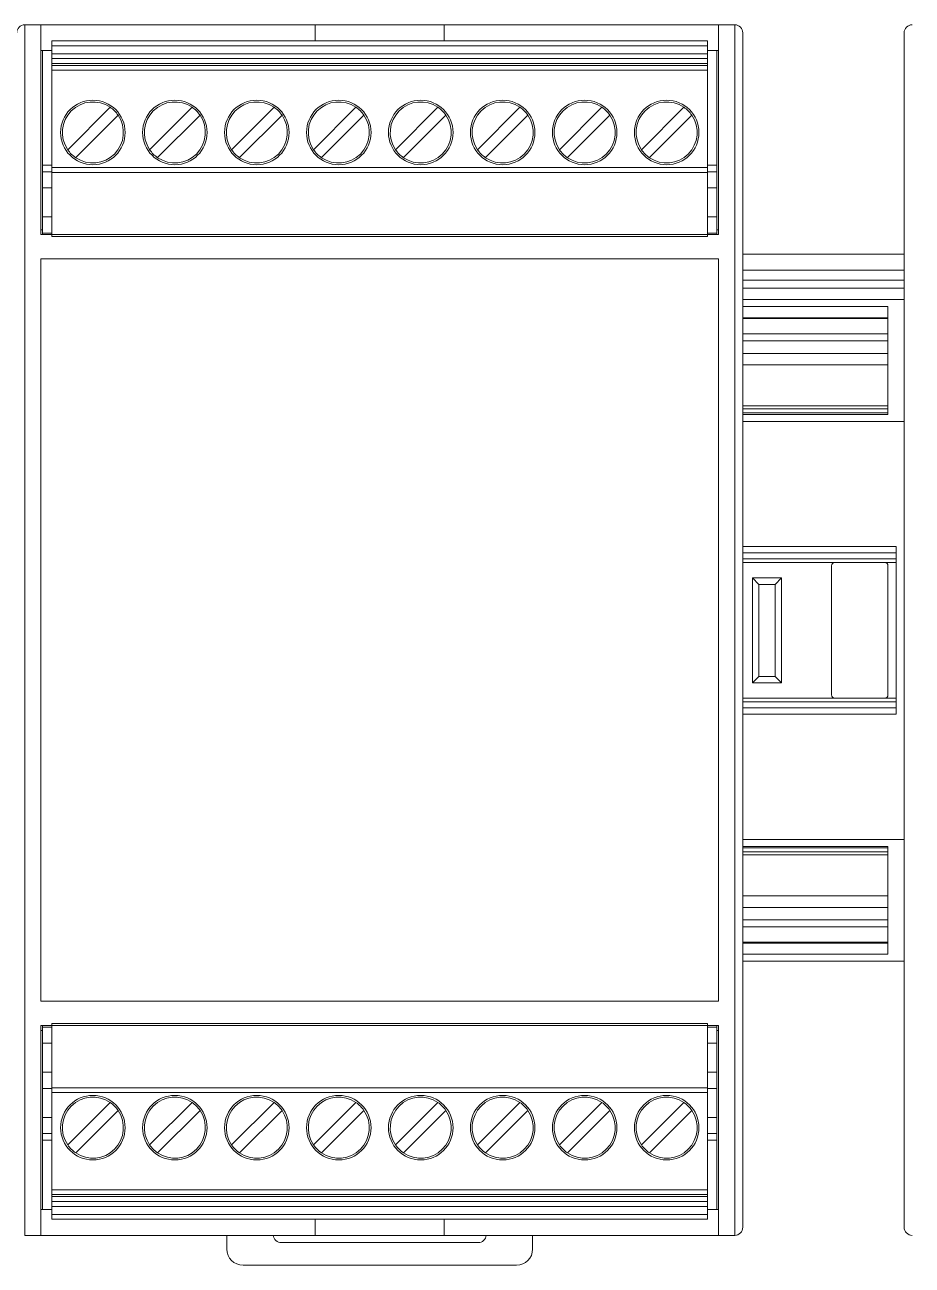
# Model space of a CAD drawing. Extents: x -2993 to 3661, y -4147 to -1441.
# Drawn here: x -2020.4 to -1965.4, y -2918.5 to -2841.7 of the extents above; entities that cross this region are included whole.
import ezdxf

# ---------------------------------------------------------------- set-up
doc = ezdxf.new("R2010")
doc.units = 0
doc.header["$LTSCALE"] = 0.1
doc.header["$MEASUREMENT"] = 0
doc.layers.get('0').update_dxf_attribs({"linetype": 'CONTINUOUS'})

msp = doc.modelspace()

# ---------------------------------------------------------------- linework, layer by layer
at = {"color": 7, "linetype": 'Continuous', "lineweight": 13}
for p, q in [((-2020.371, -2841.674), (-2020.371, -2916.674)), ((-2020.371, -2841.674), (-2019.371, -2841.674)), ((-2019.371, -2841.674), (-2002.371, -2841.674)), ((-2019.371, -2854.674), (-2019.371, -2841.674)), ((-2002.371, -2841.674), (-2002.371, -2842.674)), ((-2002.371, -2841.674), (-1994.371, -2841.674)), ((-1994.371, -2841.674), (-1994.371, -2842.674)), ((-1994.371, -2841.674), (-1977.371, -2841.674)), ((-1977.371, -2841.674), (-1977.371, -2854.674)), ((-1977.371, -2841.674), (-1976.371, -2841.674)), ((-1976.371, -2916.674), (-1976.371, -2841.674)), ((-2018.691, -2842.674), (-1978.051, -2842.674)), ((-1975.871, -2842.174), (-1975.871, -2916.174)), ((-1965.871, -2842.174), (-1965.871, -2916.174)), ((-1965.871, -2842.174), (-1965.871, -2916.174)), ((-1965.871, -2842.174), (-1965.871, -2916.174)), ((-1965.871, -2842.174), (-1965.871, -2868.674)), ((-1965.871, -2842.174), (-1965.871, -2868.674)), ((-2019.371, -2843.274), (-2018.691, -2843.274)), ((-2019.271, -2843.274), (-2019.271, -2854.374)), ((-1978.051, -2842.974), (-2018.691, -2842.974)), ((-2018.691, -2843.469), (-2018.691, -2842.974)), ((-1978.051, -2843.469), (-1978.051, -2842.974)), ((-1978.051, -2843.274), (-1977.371, -2843.274)), ((-1977.471, -2854.374), (-1977.471, -2843.274)), ((-2018.691, -2843.469), (-1978.051, -2843.469)), ((-2018.691, -2843.769), (-1978.051, -2843.769)), ((-2018.691, -2843.769), (-2018.691, -2844.077)), ((-1978.051, -2844.077), (-2018.691, -2844.077)), ((-1978.051, -2844.194), (-2018.691, -2844.194)), ((-1978.051, -2844.077), (-1978.051, -2843.769)), ((-1978.051, -2844.494), (-2018.691, -2844.494)), ((-2018.691, -2844.494), (-2018.691, -2850.514)), ((-1978.051, -2844.494), (-1978.051, -2850.514)), ((-2017.713, -2849.41), (-2015.084, -2846.782)), ((-2014.589, -2847.277), (-2017.218, -2849.905)), ((-2012.633, -2849.41), (-2010.004, -2846.782)), ((-2009.509, -2847.277), (-2012.138, -2849.905)), ((-2007.553, -2849.41), (-2004.924, -2846.782)), ((-2004.429, -2847.277), (-2007.058, -2849.905)), ((-2002.473, -2849.41), (-1999.844, -2846.782)), ((-1999.349, -2847.277), (-2001.978, -2849.905)), ((-1997.393, -2849.41), (-1994.764, -2846.782)), ((-1994.269, -2847.277), (-1996.898, -2849.905)), ((-1992.313, -2849.41), (-1989.684, -2846.782)), ((-1989.189, -2847.277), (-1991.818, -2849.905)), ((-1987.233, -2849.41), (-1984.604, -2846.782)), ((-1984.109, -2847.277), (-1986.738, -2849.905)), ((-1982.153, -2849.41), (-1979.524, -2846.782)), ((-1979.029, -2847.277), (-1981.658, -2849.905)), ((-2019.271, -2850.374), (-2018.691, -2850.374)), ((-2019.271, -2850.774), (-2018.691, -2850.774)), ((-2018.691, -2850.514), (-1978.051, -2850.514)), ((-1978.051, -2850.814), (-2018.691, -2850.814)), ((-2018.691, -2850.814), (-2018.691, -2854.794)), ((-1978.051, -2850.374), (-1977.471, -2850.374)), ((-1978.051, -2850.814), (-1978.051, -2850.514)), ((-1977.471, -2850.774), (-1978.051, -2850.774)), ((-1978.051, -2850.814), (-1978.051, -2854.794)), ((-2019.271, -2851.774), (-2018.691, -2851.774)), ((-1977.471, -2851.774), (-1978.051, -2851.774)), ((-2019.271, -2853.574), (-2018.691, -2853.574)), ((-1977.471, -2853.574), (-1978.051, -2853.574)), ((-2019.371, -2854.374), (-2019.271, -2854.374)), ((-1977.371, -2854.674), (-2019.371, -2854.674)), ((-2019.271, -2854.374), (-2019.271, -2854.674)), ((-2019.271, -2854.574), (-2018.691, -2854.574)), ((-2018.691, -2854.674), (-2018.691, -2854.299)), ((-2018.691, -2854.794), (-1978.051, -2854.794)), ((-1978.051, -2854.674), (-1978.051, -2854.299)), ((-1977.471, -2854.574), (-1978.051, -2854.574)), ((-1977.471, -2854.374), (-1977.371, -2854.374)), ((-1977.471, -2854.674), (-1977.471, -2854.374)), ((-2019.371, -2902.174), (-2019.371, -2856.174)), ((-2019.371, -2856.174), (-1977.371, -2856.174)), ((-1977.371, -2856.174), (-1977.371, -2902.174)), ((-1975.871, -2855.892), (-1965.871, -2855.892)), ((-1975.871, -2855.892), (-1975.871, -2856.873)), ((-1965.871, -2856.855), (-1965.871, -2855.874)), ((-1965.871, -2856.873), (-1965.871, -2855.892)), ((-1965.871, -2856.873), (-1965.871, -2855.892)), ((-1975.871, -2856.542), (-1975.871, -2857.742)), ((-1965.871, -2856.873), (-1975.871, -2856.873)), ((-1975.871, -2856.873), (-1975.871, -2857.492)), ((-1975.871, -2859.074), (-1975.871, -2857.074)), ((-1965.871, -2857.474), (-1965.871, -2856.855)), ((-1965.871, -2857.492), (-1965.871, -2856.873)), ((-1965.871, -2857.492), (-1965.871, -2856.873)), ((-1975.871, -2857.492), (-1965.871, -2857.492)), ((-1975.871, -2857.992), (-1975.871, -2857.492)), ((-1975.871, -2857.742), (-1975.871, -2868.842)), ((-1965.871, -2857.992), (-1975.871, -2857.992)), ((-1975.871, -2857.992), (-1975.871, -2858.692)), ((-1965.871, -2857.974), (-1965.871, -2857.474)), ((-1965.871, -2857.992), (-1965.871, -2857.492)), ((-1965.871, -2857.992), (-1965.871, -2857.492)), ((-1965.871, -2858.674), (-1965.871, -2857.974)), ((-1965.871, -2858.692), (-1965.871, -2857.992)), ((-1965.871, -2858.692), (-1965.871, -2857.992)), ((-1975.871, -2858.692), (-1965.871, -2858.692)), ((-1975.871, -2858.692), (-1975.871, -2859.126)), ((-1965.871, -2866.225), (-1965.871, -2858.674)), ((-1965.871, -2866.244), (-1965.871, -2858.692)), ((-1965.871, -2866.244), (-1965.871, -2858.692)), ((-1975.871, -2880.574), (-1975.871, -2859.074)), ((-1975.871, -2859.126), (-1966.871, -2859.126)), ((-1975.871, -2859.822), (-1975.871, -2859.126)), ((-1966.871, -2859.126), (-1966.871, -2865.811)), ((-1975.871, -2859.822), (-1966.871, -2859.822)), ((-1975.871, -2859.867), (-1975.871, -2859.822)), ((-1966.871, -2859.867), (-1975.871, -2859.867)), ((-1975.871, -2860.821), (-1975.871, -2859.867)), ((-1966.871, -2860.821), (-1975.871, -2860.821)), ((-1975.871, -2861.257), (-1975.871, -2860.821)), ((-1966.871, -2861.257), (-1975.871, -2861.257)), ((-1975.871, -2861.257), (-1975.871, -2862.031)), ((-1975.871, -2862.031), (-1966.871, -2862.031)), ((-1975.871, -2862.742), (-1975.871, -2862.031)), ((-1975.871, -2862.742), (-1966.871, -2862.742)), ((-1975.871, -2865.281), (-1975.871, -2862.742)), ((-1966.871, -2865.281), (-1975.871, -2865.281)), ((-1975.871, -2865.281), (-1975.871, -2865.475)), ((-1975.871, -2865.475), (-1966.871, -2865.475)), ((-1975.871, -2865.717), (-1975.871, -2865.475)), ((-1966.871, -2865.717), (-1975.871, -2865.717)), ((-1975.871, -2865.811), (-1975.871, -2865.717)), ((-1966.871, -2865.811), (-1975.871, -2865.811)), ((-1975.871, -2865.811), (-1975.871, -2866.244)), ((-1975.871, -2866.244), (-1965.871, -2866.244)), ((-1975.871, -2866.244), (-1975.871, -2873.992)), ((-1965.871, -2892.122), (-1965.871, -2866.225)), ((-1965.871, -2892.141), (-1965.871, -2866.244)), ((-1965.871, -2892.141), (-1965.871, -2866.244)), ((-1975.871, -2868.842), (-1975.871, -2870.342)), ((-1975.871, -2870.342), (-1975.871, -2871.842)), ((-1975.871, -2871.842), (-1975.871, -2872.742)), ((-1975.871, -2872.742), (-1975.871, -2873.663)), ((-1975.871, -2873.663), (-1975.871, -2874.204)), ((-1975.871, -2873.992), (-1966.371, -2873.992)), ((-1975.871, -2874.392), (-1975.871, -2873.992)), ((-1966.371, -2873.992), (-1966.371, -2884.392)), ((-1966.371, -2873.992), (-1966.371, -2884.392)), ((-1975.871, -2874.204), (-1975.871, -2874.217)), ((-1975.871, -2874.217), (-1975.871, -2875.742)), ((-1975.871, -2874.392), (-1966.371, -2874.392)), ((-1975.871, -2874.756), (-1975.871, -2874.392)), ((-1966.371, -2874.756), (-1975.871, -2874.756)), ((-1975.871, -2874.992), (-1975.871, -2874.756)), ((-1975.871, -2874.992), (-1966.371, -2874.992)), ((-1975.871, -2883.392), (-1975.871, -2874.992)), ((-1970.371, -2875.192), (-1970.371, -2883.192)), ((-1966.871, -2883.192), (-1966.871, -2875.192)), ((-1975.871, -2875.742), (-1975.871, -2876.342)), ((-1975.871, -2876.342), (-1975.871, -2877.542)), ((-1975.271, -2875.942), (-1974.871, -2876.342)), ((-1975.271, -2875.942), (-1975.271, -2882.442)), ((-1973.471, -2875.942), (-1975.271, -2875.942)), ((-1974.871, -2876.342), (-1974.871, -2882.042)), ((-1974.871, -2876.342), (-1973.871, -2876.342)), ((-1973.871, -2876.342), (-1973.471, -2875.942)), ((-1973.871, -2882.042), (-1973.871, -2876.342)), ((-1973.471, -2882.442), (-1973.471, -2875.942)), ((-1975.871, -2877.692), (-1975.871, -2877.542)), ((-1975.871, -2877.692), (-1975.871, -2879.985)), ((-1975.871, -2880.222), (-1975.871, -2879.985)), ((-1975.871, -2880.222), (-1975.871, -2881.142)), ((-1975.871, -2881.142), (-1975.871, -2882.042)), ((-1975.871, -2882.042), (-1975.871, -2883.542)), ((-1974.871, -2882.042), (-1975.271, -2882.442)), ((-1975.271, -2882.442), (-1973.471, -2882.442)), ((-1973.871, -2882.042), (-1974.871, -2882.042)), ((-1973.471, -2882.442), (-1973.871, -2882.042)), ((-1966.371, -2883.392), (-1975.871, -2883.392)), ((-1975.871, -2883.629), (-1975.871, -2883.392)), ((-1975.871, -2883.629), (-1966.371, -2883.629)), ((-1975.871, -2883.992), (-1975.871, -2883.629)), ((-1966.371, -2883.992), (-1975.871, -2883.992)), ((-1975.871, -2884.392), (-1975.871, -2883.992)), ((-1966.371, -2884.392), (-1975.871, -2884.392)), ((-1975.871, -2884.392), (-1975.871, -2892.141)), ((-1975.871, -2892.141), (-1965.871, -2892.141)), ((-1975.871, -2892.141), (-1975.871, -2892.574)), ((-1975.871, -2892.574), (-1966.871, -2892.574)), ((-1975.871, -2892.668), (-1975.871, -2892.574)), ((-1966.871, -2892.574), (-1966.871, -2899.259)), ((-1965.871, -2899.674), (-1965.871, -2892.122)), ((-1965.871, -2899.692), (-1965.871, -2892.141)), ((-1965.871, -2899.692), (-1965.871, -2892.141)), ((-1975.871, -2892.668), (-1966.871, -2892.668)), ((-1975.871, -2892.91), (-1975.871, -2892.668)), ((-1966.871, -2892.91), (-1975.871, -2892.91)), ((-1975.871, -2892.91), (-1975.871, -2893.104)), ((-1975.871, -2893.104), (-1966.871, -2893.104)), ((-1975.871, -2895.643), (-1975.871, -2893.104)), ((-1966.871, -2895.643), (-1975.871, -2895.643)), ((-1975.871, -2896.658), (-1975.871, -2895.643)), ((-1975.871, -2896.354), (-1975.871, -2895.643)), ((-1966.871, -2896.354), (-1975.871, -2896.354)), ((-1975.871, -2896.354), (-1975.871, -2897.128)), ((-1975.871, -2897.128), (-1966.871, -2897.128)), ((-1975.871, -2897.564), (-1975.871, -2897.128)), ((-1975.871, -2897.564), (-1966.871, -2897.564)), ((-1975.871, -2898.518), (-1975.871, -2897.564)), ((-1975.871, -2898.518), (-1966.871, -2898.518)), ((-1975.871, -2898.563), (-1975.871, -2898.518)), ((-1966.871, -2898.563), (-1975.871, -2898.563)), ((-1975.871, -2899.259), (-1975.871, -2898.563)), ((-1966.871, -2899.259), (-1975.871, -2899.259)), ((-1975.871, -2899.259), (-1975.871, -2899.692)), ((-1975.871, -2899.692), (-1965.871, -2899.692)), ((-1977.371, -2902.174), (-2019.371, -2902.174)), ((-2019.371, -2903.674), (-1977.371, -2903.674)), ((-2019.371, -2916.674), (-2019.371, -2903.674)), ((-2019.271, -2903.974), (-2019.371, -2903.974)), ((-2019.271, -2903.674), (-2019.271, -2903.974)), ((-2019.271, -2903.774), (-2018.691, -2903.774)), ((-2019.271, -2903.974), (-2019.271, -2915.074)), ((-1978.051, -2903.554), (-2018.691, -2903.554)), ((-2018.691, -2907.534), (-2018.691, -2903.554)), ((-2018.691, -2903.674), (-2018.691, -2904.049)), ((-1978.051, -2907.534), (-1978.051, -2903.554)), ((-1978.051, -2903.674), (-1978.051, -2904.049)), ((-1977.471, -2903.774), (-1978.051, -2903.774)), ((-1977.471, -2903.974), (-1977.471, -2903.674)), ((-1977.371, -2903.974), (-1977.471, -2903.974)), ((-1977.471, -2915.074), (-1977.471, -2903.974)), ((-1977.371, -2916.674), (-1977.371, -2903.674)), ((-2019.271, -2904.774), (-2018.691, -2904.774)), ((-1977.471, -2904.774), (-1978.051, -2904.774)), ((-2019.271, -2906.574), (-2018.691, -2906.574)), ((-1977.471, -2906.574), (-1978.051, -2906.574)), ((-2019.271, -2907.574), (-2018.691, -2907.574)), ((-2018.691, -2907.534), (-1978.051, -2907.534)), ((-2018.691, -2907.534), (-2018.691, -2907.834)), ((-1978.051, -2907.834), (-2018.691, -2907.834)), ((-2018.691, -2913.854), (-2018.691, -2907.834)), ((-1977.471, -2907.574), (-1978.051, -2907.574)), ((-1978.051, -2913.854), (-1978.051, -2907.834)), ((-2017.713, -2911.07), (-2015.084, -2908.442)), ((-2012.633, -2911.07), (-2010.004, -2908.442)), ((-2007.553, -2911.07), (-2004.924, -2908.442)), ((-2002.473, -2911.07), (-1999.844, -2908.442)), ((-1997.393, -2911.07), (-1994.764, -2908.442)), ((-1992.313, -2911.07), (-1989.684, -2908.442)), ((-1987.233, -2911.07), (-1984.604, -2908.442)), ((-1982.153, -2911.07), (-1979.524, -2908.442)), ((-2019.271, -2909.374), (-2018.691, -2909.374)), ((-2014.589, -2908.937), (-2017.218, -2911.565)), ((-2009.509, -2908.937), (-2012.138, -2911.565)), ((-2004.429, -2908.937), (-2007.058, -2911.565)), ((-1999.349, -2908.937), (-2001.978, -2911.565)), ((-1994.269, -2908.937), (-1996.898, -2911.565)), ((-1989.189, -2908.937), (-1991.818, -2911.565)), ((-1984.109, -2908.937), (-1986.738, -2911.565)), ((-1979.029, -2908.937), (-1981.658, -2911.565)), ((-1977.471, -2909.374), (-1978.051, -2909.374)), ((-2019.271, -2910.374), (-2018.691, -2910.374)), ((-2018.691, -2910.774), (-2019.271, -2910.774)), ((-1977.471, -2910.374), (-1978.051, -2910.374)), ((-1977.471, -2910.774), (-1978.051, -2910.774)), ((-1965.871, -2911.028), (-1965.871, -2916.174)), ((-1965.871, -2911.028), (-1965.871, -2916.174)), ((-2018.691, -2913.854), (-1978.051, -2913.854)), ((-2018.691, -2914.154), (-1978.051, -2914.154)), ((-2018.691, -2914.27), (-1978.051, -2914.27)), ((-2018.691, -2914.27), (-2018.691, -2914.579)), ((-1978.051, -2914.579), (-2018.691, -2914.579)), ((-1978.051, -2914.879), (-2018.691, -2914.879)), ((-2018.691, -2914.879), (-2018.691, -2915.374)), ((-1978.051, -2914.579), (-1978.051, -2914.27)), ((-1978.051, -2914.879), (-1978.051, -2915.374)), ((-2018.691, -2915.074), (-2019.371, -2915.074)), ((-2018.691, -2915.374), (-1978.051, -2915.374)), ((-1978.051, -2915.674), (-2018.691, -2915.674)), ((-2002.371, -2916.674), (-2002.371, -2915.674)), ((-1994.371, -2915.674), (-1994.371, -2916.674)), ((-1977.371, -2915.074), (-1978.051, -2915.074)), ((-2019.371, -2916.674), (-2020.371, -2916.674)), ((-2019.371, -2916.674), (-2002.371, -2916.674)), ((-2007.846, -2916.674), (-2007.846, -2917.524)), ((-1992.271, -2917.124), (-2004.471, -2917.124)), ((-1994.371, -2916.674), (-2002.371, -2916.674)), ((-1994.371, -2916.674), (-1977.371, -2916.674)), ((-1988.896, -2916.674), (-1988.896, -2917.524)), ((-1977.371, -2916.674), (-1976.371, -2916.674)), ((-2006.846, -2918.524), (-1989.896, -2918.524))]:
    msp.add_line(p, q, dxfattribs=at)
for points in [[(-2018.691, -2842.974), (-2018.691, -2842.915), (-2018.691, -2842.859), (-2018.691, -2842.807), (-2018.691, -2842.761), (-2018.691, -2842.724), (-2018.691, -2842.696), (-2018.691, -2842.679), (-2018.691, -2842.674)], [(-1978.051, -2842.974), (-1978.051, -2842.915), (-1978.051, -2842.859), (-1978.051, -2842.807), (-1978.051, -2842.761), (-1978.051, -2842.724), (-1978.051, -2842.696), (-1978.051, -2842.679), (-1978.051, -2842.674)], [(-2018.691, -2843.769), (-2018.691, -2843.71), (-2018.691, -2843.654), (-2018.691, -2843.602), (-2018.691, -2843.556), (-2018.691, -2843.519), (-2018.691, -2843.491), (-2018.691, -2843.474), (-2018.691, -2843.469)], [(-2018.691, -2844.194), (-2018.691, -2844.174), (-2018.691, -2844.126), (-2018.691, -2844.077)], [(-2018.691, -2844.494), (-2018.691, -2844.435), (-2018.691, -2844.379), (-2018.691, -2844.327), (-2018.691, -2844.281), (-2018.691, -2844.244), (-2018.691, -2844.216), (-2018.691, -2844.199), (-2018.691, -2844.194)], [(-1978.051, -2843.769), (-1978.051, -2843.71), (-1978.051, -2843.654), (-1978.051, -2843.602), (-1978.051, -2843.556), (-1978.051, -2843.519), (-1978.051, -2843.491), (-1978.051, -2843.474), (-1978.051, -2843.469)], [(-1978.051, -2844.194), (-1978.051, -2844.174), (-1978.051, -2844.126), (-1978.051, -2844.077)], [(-1978.051, -2844.494), (-1978.051, -2844.435), (-1978.051, -2844.379), (-1978.051, -2844.327), (-1978.051, -2844.281), (-1978.051, -2844.244), (-1978.051, -2844.216), (-1978.051, -2844.199), (-1978.051, -2844.194)], [(-2018.691, -2850.814), (-2018.691, -2850.808), (-2018.691, -2850.791), (-2018.691, -2850.763), (-2018.691, -2850.726), (-2018.691, -2850.68), (-2018.691, -2850.628), (-2018.691, -2850.572), (-2018.691, -2850.514)], [(-1978.051, -2907.534), (-1978.051, -2907.539), (-1978.051, -2907.556), (-1978.051, -2907.584), (-1978.051, -2907.621), (-1978.051, -2907.667), (-1978.051, -2907.719), (-1978.051, -2907.775), (-1978.051, -2907.834)], [(-2018.691, -2913.854), (-2018.691, -2913.912), (-2018.691, -2913.968), (-2018.691, -2914.02), (-2018.691, -2914.066), (-2018.691, -2914.103), (-2018.691, -2914.131), (-2018.691, -2914.148), (-2018.691, -2914.154)], [(-1978.051, -2913.854), (-1978.051, -2913.912), (-1978.051, -2913.968), (-1978.051, -2914.02), (-1978.051, -2914.066), (-1978.051, -2914.103), (-1978.051, -2914.131), (-1978.051, -2914.148), (-1978.051, -2914.154)], [(-2018.691, -2914.154), (-2018.691, -2914.173), (-2018.691, -2914.221), (-2018.691, -2914.27)], [(-2018.691, -2914.579), (-2018.691, -2914.637), (-2018.691, -2914.693), (-2018.691, -2914.745), (-2018.691, -2914.791), (-2018.691, -2914.828), (-2018.691, -2914.856), (-2018.691, -2914.873), (-2018.691, -2914.879)], [(-1978.051, -2914.154), (-1978.051, -2914.173), (-1978.051, -2914.221), (-1978.051, -2914.27)], [(-1978.051, -2914.579), (-1978.051, -2914.637), (-1978.051, -2914.693), (-1978.051, -2914.745), (-1978.051, -2914.791), (-1978.051, -2914.828), (-1978.051, -2914.856), (-1978.051, -2914.873), (-1978.051, -2914.879)], [(-2018.691, -2915.374), (-2018.691, -2915.432), (-2018.691, -2915.488), (-2018.691, -2915.54), (-2018.691, -2915.586), (-2018.691, -2915.623), (-2018.691, -2915.651), (-2018.691, -2915.668), (-2018.691, -2915.674)], [(-1978.051, -2915.374), (-1978.051, -2915.432), (-1978.051, -2915.488), (-1978.051, -2915.54), (-1978.051, -2915.586), (-1978.051, -2915.623), (-1978.051, -2915.651), (-1978.051, -2915.668), (-1978.051, -2915.674)]]:
    msp.add_lwpolyline(points, dxfattribs=at)
for centre, radius, start, end in [((-2020.371, -2842.174), 0.5, 90.00017, 180), ((-1976.371, -2842.174), 0.5, 0.00017, 90), ((-1965.371, -2842.174), 0.5, 90.00017, 180), ((-1965.371, -2842.174), 0.5, 90.00017, 180), ((-2016.151, -2848.344), 2, 90, 270), ((-2016.151, -2848.344), 1.891, 55.6634, 135), ((-2016.151, -2848.344), 2, 270, 90), ((-2011.071, -2848.344), 2, 90, 270), ((-2011.071, -2848.344), 1.891, 55.6634, 135), ((-2011.071, -2848.344), 2, 270, 90), ((-2005.991, -2848.344), 2, 90, 270), ((-2005.991, -2848.344), 1.891, 55.6634, 135), ((-2005.991, -2848.344), 2, 270, 90), ((-2000.911, -2848.344), 2, 90, 270), ((-2000.911, -2848.344), 1.891, 55.6634, 135), ((-2000.911, -2848.344), 2, 270, 90), ((-1995.831, -2848.344), 2, 90, 270), ((-1995.831, -2848.344), 1.891, 55.6634, 135), ((-1995.831, -2848.344), 2, 270, 90), ((-1990.751, -2848.344), 2, 90, 270), ((-1990.751, -2848.344), 1.891, 55.6634, 135), ((-1990.751, -2848.344), 2, 270, 90), ((-1985.671, -2848.344), 2, 90, 270), ((-1985.671, -2848.344), 1.891, 55.6634, 135), ((-1985.671, -2848.344), 2, 270, 90), ((-1980.591, -2848.344), 2, 90, 270), ((-1980.591, -2848.344), 1.891, 55.6634, 135), ((-1980.591, -2848.344), 2, 270, 90), ((-2016.151, -2848.344), 1.891, 135, 214.3366), ((-2016.151, -2848.344), 1.891, 34.33655, 55.66345), ((-2016.151, -2848.344), 1.891, 315, 34.3366), ((-2011.071, -2848.344), 1.891, 135, 214.3366), ((-2011.071, -2848.344), 1.891, 34.33655, 55.66345), ((-2011.071, -2848.344), 1.891, 315, 34.3366), ((-2005.991, -2848.344), 1.891, 135, 214.3366), ((-2005.991, -2848.344), 1.891, 34.33655, 55.66345), ((-2005.991, -2848.344), 1.891, 315, 34.3366), ((-2000.911, -2848.344), 1.891, 135, 214.3366), ((-2000.911, -2848.344), 1.891, 34.33655, 55.66345), ((-2000.911, -2848.344), 1.891, 315, 34.3366), ((-1995.831, -2848.344), 1.891, 135, 214.3366), ((-1995.831, -2848.344), 1.891, 34.33655, 55.66345), ((-1995.831, -2848.344), 1.891, 315, 34.3366), ((-1990.751, -2848.344), 1.891, 135, 214.3366), ((-1990.751, -2848.344), 1.891, 34.33655, 55.66345), ((-1990.751, -2848.344), 1.891, 315, 34.3366), ((-1985.671, -2848.344), 1.891, 135, 214.3366), ((-1985.671, -2848.344), 1.891, 34.33655, 55.66345), ((-1985.671, -2848.344), 1.891, 315, 34.3366), ((-1980.591, -2848.344), 1.891, 135, 214.3366), ((-1980.591, -2848.344), 1.891, 34.33655, 55.66345), ((-1980.591, -2848.344), 1.891, 315, 34.3366), ((-2016.151, -2848.344), 1.891, 214.33655, 235.66345), ((-2011.071, -2848.344), 1.891, 214.33655, 235.66345), ((-2005.991, -2848.344), 1.891, 214.33655, 235.66345), ((-2000.911, -2848.344), 1.891, 214.33655, 235.66345), ((-1995.831, -2848.344), 1.891, 214.33655, 235.66345), ((-1990.751, -2848.344), 1.891, 214.33655, 235.66345), ((-1985.671, -2848.344), 1.891, 214.33655, 235.66345), ((-1980.591, -2848.344), 1.891, 214.33655, 235.66345), ((-2016.151, -2848.344), 1.891, 235.6634, 315), ((-2011.071, -2848.344), 1.891, 235.6634, 315), ((-2005.991, -2848.344), 1.891, 235.6634, 315), ((-2000.911, -2848.344), 1.891, 235.6634, 315), ((-1995.831, -2848.344), 1.891, 235.6634, 315), ((-1990.751, -2848.344), 1.891, 235.6634, 315), ((-1985.671, -2848.344), 1.891, 235.6634, 315), ((-1980.591, -2848.344), 1.891, 235.6634, 315), ((-1970.171, -2875.192), 0.2, 90, 180), ((-1967.071, -2875.192), 0.2, 0, 90), ((-1970.171, -2883.192), 0.2, 180, 270), ((-1967.071, -2883.192), 0.2, 270, 0), ((-2016.151, -2910.004), 2, 90, 270), ((-2016.151, -2910.004), 2, 270, 90), ((-2011.071, -2910.004), 2, 90, 270), ((-2011.071, -2910.004), 2, 270, 90), ((-2005.991, -2910.004), 2, 90, 270), ((-2005.991, -2910.004), 2, 270, 90), ((-2000.911, -2910.004), 2, 90, 270), ((-2000.911, -2910.004), 2, 270, 90), ((-1995.831, -2910.004), 2, 90, 270), ((-1995.831, -2910.004), 2, 270, 90), ((-1990.751, -2910.004), 2, 90, 270), ((-1990.751, -2910.004), 2, 270, 90), ((-1985.671, -2910.004), 2, 90, 270), ((-1985.671, -2910.004), 2, 270, 90), ((-1980.591, -2910.004), 2, 90, 270), ((-1980.591, -2910.004), 2, 270, 90), ((-2016.151, -2910.004), 1.891, 135, 214.3366), ((-2016.151, -2910.004), 1.891, 55.6634, 135), ((-2016.151, -2910.004), 1.891, 34.33655, 55.66345), ((-2011.071, -2910.004), 1.891, 135, 214.3366), ((-2011.071, -2910.004), 1.891, 55.6634, 135), ((-2011.071, -2910.004), 1.891, 34.33655, 55.66345), ((-2005.991, -2910.004), 1.891, 135, 214.3366), ((-2005.991, -2910.004), 1.891, 55.6634, 135), ((-2005.991, -2910.004), 1.891, 34.33655, 55.66345), ((-2000.911, -2910.004), 1.891, 135, 214.3366), ((-2000.911, -2910.004), 1.891, 55.6634, 135), ((-2000.911, -2910.004), 1.891, 34.33655, 55.66345), ((-1995.831, -2910.004), 1.891, 135, 214.3366), ((-1995.831, -2910.004), 1.891, 55.6634, 135), ((-1995.831, -2910.004), 1.891, 34.33655, 55.66345), ((-1990.751, -2910.004), 1.891, 135, 214.3366), ((-1990.751, -2910.004), 1.891, 55.6634, 135), ((-1990.751, -2910.004), 1.891, 34.33655, 55.66345), ((-1985.671, -2910.004), 1.891, 135, 214.3366), ((-1985.671, -2910.004), 1.891, 55.6634, 135), ((-1985.671, -2910.004), 1.891, 34.33655, 55.66345), ((-1980.591, -2910.004), 1.891, 135, 214.3366), ((-1980.591, -2910.004), 1.891, 55.6634, 135), ((-1980.591, -2910.004), 1.891, 34.33655, 55.66345), ((-2016.151, -2910.004), 1.891, 315, 34.3366), ((-2011.071, -2910.004), 1.891, 315, 34.3366), ((-2005.991, -2910.004), 1.891, 315, 34.3366), ((-2000.911, -2910.004), 1.891, 315, 34.3366), ((-1995.831, -2910.004), 1.891, 315, 34.3366), ((-1990.751, -2910.004), 1.891, 315, 34.3366), ((-1985.671, -2910.004), 1.891, 315, 34.3366), ((-1980.591, -2910.004), 1.891, 315, 34.3366), ((-2016.151, -2910.004), 1.891, 214.33655, 235.66345), ((-2011.071, -2910.004), 1.891, 214.33655, 235.66345), ((-2005.991, -2910.004), 1.891, 214.33655, 235.66345), ((-2000.911, -2910.004), 1.891, 214.33655, 235.66345), ((-1995.831, -2910.004), 1.891, 214.33655, 235.66345), ((-1990.751, -2910.004), 1.891, 214.33655, 235.66345), ((-1985.671, -2910.004), 1.891, 214.33655, 235.66345), ((-1980.591, -2910.004), 1.891, 214.33655, 235.66345), ((-2016.151, -2910.004), 1.891, 235.6634, 315), ((-2011.071, -2910.004), 1.891, 235.6634, 315), ((-2005.991, -2910.004), 1.891, 235.6634, 315), ((-2000.911, -2910.004), 1.891, 235.6634, 315), ((-1995.831, -2910.004), 1.891, 235.6634, 315), ((-1990.751, -2910.004), 1.891, 235.6634, 315), ((-1985.671, -2910.004), 1.891, 235.6634, 315), ((-1980.591, -2910.004), 1.891, 235.6634, 315), ((-1976.371, -2916.174), 0.5, 270.00017, 359.99983), ((-1965.371, -2916.174), 0.5, 180, 269.99983), ((-1965.371, -2916.174), 0.5, 180, 269.99983), ((-2004.471, -2916.624), 0.5, 185.73923, 269.99965), ((-1992.271, -2916.624), 0.5, 270.00035, 354.26083), ((-2006.846, -2917.524), 1, 180.00009, 269.99991), ((-1989.896, -2917.524), 1, 270, 359.99991)]:
    msp.add_arc(centre, radius, start, end, dxfattribs=at)

doc.saveas('drawing.dxf')
